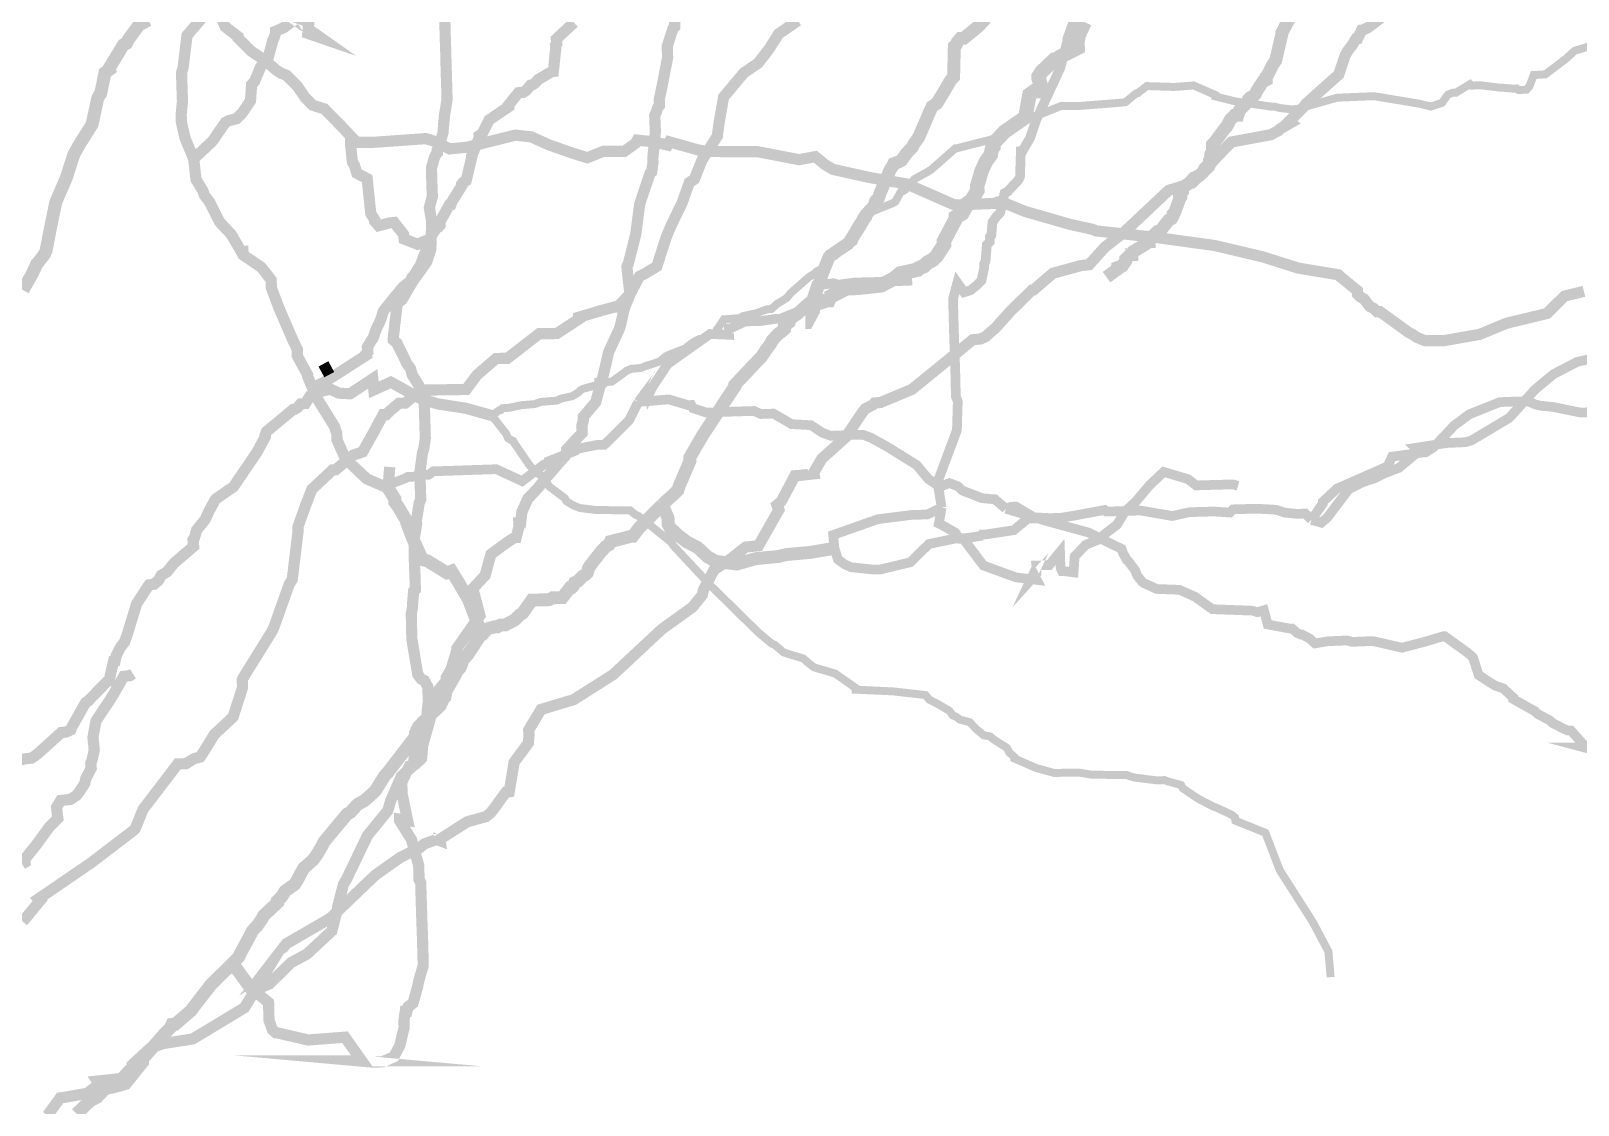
# Model space of a CAD drawing. Extents: x -2418 to 1398, y -3200 to 507.
# Drawn here: x -45.8 to 26.1, y -477 to -427.1 of the extents above; entities that cross this region are included whole.
import ezdxf

# ---------------------------------------------------------------- set-up
doc = ezdxf.new("R2010")
doc.units = 0

msp = doc.modelspace()

# ---------------------------------------------------------------- linework, layer by layer
at = {"color": 4}
for points, const_width in [([(-3.51, -449.25), (-3.7, -448.06), (-2.8, -445.65), (-2.76, -444.31), (-2.85, -444.09), (-2.87, -443.12), (-2.94, -441.04), (-2.98, -439.55), (-2.78, -438.8), (-2.47, -439.24), (-2.17, -439.15), (-1.88, -438.92), (-1.66, -438.69), (-1.53, -438.09), (-1.54, -437.94), (-1.47, -437.79), (-1.41, -437.04), (-1.27, -436.89), (-1.27, -436.67), (-1.2, -436.59), (-1.15, -435.99), (-1, -435.77), (-0.79, -435.54), (-0.59, -434.64), (-0.44, -434.56), (0.06, -434.02), (0.13, -433.87), (0.17, -432.68), (0.25, -432.67), (0.6, -432.07), (0.6, -432.07), (0.88, -431.24), (0.95, -431.09), (2, -428.82), (2.34, -427.54), (2.33, -427.47), (3.09, -425.36)], 0.45), ([(-38.26, -433.04), (-38.66, -432.08), (-38.83, -431.34), (-38.84, -430.97), (-38.78, -430.37), (-38.82, -429.18), (-38.82, -429.03), (-38.75, -428.8), (-38.57, -427.31), (-37.78, -426.39)], 0.52), ([(-38.26, -433.04), (-37.43, -432.26), (-37.36, -432.18), (-36.79, -431.35), (-36.64, -431.27), (-36.27, -431.18), (-35.98, -430.88), (-35.98, -430.88), (-35.62, -430.34), (-35.62, -430.34), (-35.57, -429.6), (-35.43, -429.44), (-35.15, -428.77), (-35.08, -428.69), (-34.79, -428.31), (-34.79, -428.31), (-34.59, -427.56), (-34.52, -427.41), (-34.45, -427.18), (-34.45, -427.11), (-34.08, -426.95), (-34.08, -426.95), (-33.35, -426.4)], 0.52), ([(-35.47, -471.68), (-34.78, -472.25), (-34.76, -473.07), (-34.6, -473.52), (-34.52, -473.59), (-34.44, -473.66), (-34.37, -473.66), (-32.94, -473.99), (-32.94, -473.99), (-31.23, -473.86), (-31.23, -473.86), (-30.45, -474.96), (-30.6, -474.96), (-29.93, -475.02), (-29.85, -475.02), (-29.48, -475), (-29.48, -475), (-28.96, -474.77), (-28.96, -474.77), (-28.68, -474.24), (-28.61, -473.94), (-28.48, -473.41), (-28.49, -473.11), (-28.43, -472.66), (-28.35, -472.66), (-28.29, -472.44), (-28.07, -472.28), (-27.86, -471.53), (-27.8, -471.23), (-27.6, -470.55), (-27.6, -470.33), (-27.63, -469.21), (-27.63, -469.21), (-27.66, -468.39), (-27.67, -468.02), (-27.7, -467.13), (-27.71, -466.68), (-27.79, -466.53), (-27.8, -466.01), (-27.81, -465.86), (-28.14, -464.68), (-28.14, -464.68), (-28.69, -463.8), (-28.69, -463.73), (-28.32, -463.79), (-28.32, -463.79), (-28.58, -462.53), (-28.58, -462.53), (-28.59, -462.01), (-28.52, -461.86), (-28.45, -461.71), (-28.24, -461.26), (-28.02, -461.18), (-28.03, -461.03), (-27.97, -460.43), (-27.82, -460.28), (-27.83, -460.2), (-27.69, -459.6), (-27.62, -459.6), (-27.49, -459.07), (-27.42, -458.92), (-27.42, -458.85), (-27.36, -458.25), (-27.36, -458.18), (-27.38, -457.58), (-27.54, -457.29), (-27.69, -457.22), (-27.85, -457), (-28.12, -455.37), (-28.14, -454.77), (-28.14, -454.55), (-28.15, -454.18), (-28.09, -453.88), (-28.09, -453.73), (-28.04, -453.13), (-27.96, -453.05), (-27.98, -452.38), (-28, -451.94), (-28.02, -450.97), (-28.03, -450.82), (-27.9, -450), (-27.91, -449.85), (-27.78, -449.02), (-27.71, -448.87), (-27.72, -448.58), (-27.75, -447.61), (-27.75, -447.61), (-27.63, -446.71), (-27.56, -446.48), (-27.5, -446.04), (-27.51, -445.59), (-27.55, -444.25), (-27.56, -444.03), (-27.71, -443.81), (-27.79, -443.59), (-28.11, -443.07), (-28.19, -442.78), (-28.35, -442.56), (-28.82, -441.6), (-28.82, -441.6), (-28.98, -441.46), (-28.98, -441.31), (-28.8, -439.74), (-28.58, -439.59), (-28.09, -438.75), (-28.09, -438.75), (-27.44, -437.84), (-27.44, -437.84), (-27.24, -437.24), (-27.24, -437.16), (-27.2, -435.97), (-27.31, -435.31), (-27.31, -435.31), (-27.17, -434.79), (-27.17, -434.79), (-27.19, -434.27), (-27.19, -434.27), (-27.21, -433.6), (-27.21, -433.45), (-27.08, -433), (-27.01, -432.85), (-26.94, -432.77), (-26.94, -432.62), (-26.87, -432.47), (-26.8, -432.24), (-26.73, -432.02), (-26.67, -431.79), (-26.67, -431.72), (-26.61, -431.05), (-26.61, -431.05), (-26.49, -430.3), (-26.5, -429.78), (-26.52, -429.18), (-26.52, -429.18), (-26.54, -428.44), (-26.55, -427.99), (-26.57, -427.47), (-26.58, -427.02), (-26.6, -426.35)], 0.52), ([(-33.35, -426.4), (-32.96, -426.99), (-32.96, -426.99), (-32.35, -427.42), (-32.35, -427.42), (-32.96, -427.21), (-32.96, -427.21), (-32.9, -426.61)], 0.52), ([(-1.46, -426.52), (-1.82, -426.9), (-2.48, -427.44), (-2.63, -427.44), (-2.77, -427.6), (-2.84, -427.75), (-2.92, -427.82), (-2.95, -429.09), (-2.95, -429.24), (-3.09, -429.39), (-3.45, -430), (-3.73, -430.46), (-3.95, -430.61), (-4.02, -430.76), (-4.09, -430.91), (-4.58, -432.05), (-4.8, -432.35), (-4.87, -432.5), (-5.16, -432.81), (-5.37, -433.11), (-5.52, -433.19), (-5.74, -433.27), (-5.81, -433.42), (-5.88, -433.5), (-6.3, -434.48), (-6.37, -434.63), (-6.44, -434.86), (-6.58, -435.01), (-6.65, -435.24), (-6.72, -435.31), (-7.01, -435.62), (-7.16, -435.85), (-7.23, -436), (-7.3, -436.08), (-7.65, -436.68), (-7.8, -436.91), (-7.87, -436.99), (-8.45, -437.38), (-8.53, -437.45), (-8.67, -437.53), (-8.74, -437.61), (-9.02, -438.29), (-9.02, -438.29), (-9.37, -439.34), (-9.51, -439.64), (-9.72, -439.8), (-10.23, -440.26), (-10.38, -440.34), (-10.6, -440.57), (-10.6, -440.64), (-10.81, -440.8), (-10.81, -440.95), (-10.88, -441.02), (-11.1, -441.18), (-11.39, -441.49), (-11.46, -441.64), (-11.68, -441.94), (-11.89, -442.25), (-12.04, -442.4), (-12.11, -442.48), (-12.18, -442.55), (-12.98, -443.4), (-13.05, -443.47), (-13.12, -443.55), (-13.12, -443.62), (-14.62, -445.9), (-15.21, -446.92), (-15.2, -447.07), (-15.62, -448.05), (-15.69, -448.2), (-15.76, -448.43), (-15.9, -448.58), (-16.34, -448.97), (-16.41, -449.05), (-16.49, -449.12)], 0.6), ([(-46.19, -439.14), (-45.76, -438.38), (-45.69, -438.23), (-45.62, -438.08), (-45.55, -437.92), (-45.48, -437.85), (-45.19, -437.47), (-45.12, -437.32), (-44.93, -436.34), (-44.67, -435.07), (-44.18, -433.93), (-43.84, -432.88), (-43.77, -432.73), (-43.55, -432.35), (-42.98, -431.44), (-42.98, -431.44), (-42.72, -430.24), (-42.65, -430.09), (-42.58, -430.01), (-42.38, -429.04), (-42.16, -428.88), (-42.17, -428.81), (-41.53, -427.75), (-41.38, -427.67), (-41.31, -427.52), (-40.81, -426.83), (-40.37, -426.59)], 0.6), ([(-35.47, -471.68), (-34.75, -471.39), (-33.73, -470.39), (-33.73, -470.39), (-33, -470), (-33, -470), (-31.84, -468.92), (-31.84, -468.92), (-31.57, -467.87), (-31.57, -467.8), (-31.3, -466.75), (-31.16, -466.52), (-30.18, -464.48), (-30.18, -464.48), (-29.24, -463.33), (-29.24, -463.33), (-29.11, -462.88), (-28.62, -461.75), (-28.47, -461.6), (-27.74, -460.98), (-27.67, -460.9), (-27.62, -460.3), (-27.62, -460.3), (-27.28, -459.1), (-27.28, -459.1), (-27.23, -458.13), (-27.23, -458.13), (-26.51, -457.29), (-26.52, -457.14), (-26.3, -456.76), (-26.03, -455.86), (-26.03, -455.79), (-25.39, -454.87), (-25.39, -454.87), (-24.96, -454.27), (-25.29, -453.01), (-25.29, -453.01), (-24.72, -452.4), (-24.72, -452.4), (-24.45, -451.42), (-24.45, -451.42), (-23.72, -450.88), (-23.72, -450.88), (-23.35, -450.64), (-23.28, -450.64), (-23.14, -450.11), (-23.15, -449.96), (-23.07, -449.96), (-23.01, -449.44), (-23.01, -449.44), (-22.73, -448.83), (-22.66, -448.76), (-22.23, -448.3), (-22.23, -448.3), (-21.87, -447.84), (-21.79, -447.76), (-21.14, -447), (-21, -446.85), (-20.93, -446.62), (-20.93, -446.55), (-20.57, -446.16), (-20.57, -446.16), (-20.21, -445.78), (-20.22, -445.41), (-20.15, -445.18), (-20.16, -445.03), (-19.58, -444.35), (-19.58, -444.35), (-19.38, -443.59), (-19.38, -443.45), (-19.31, -443.44), (-18.98, -442.02), (-18.49, -440.96), (-18.42, -440.73), (-18.35, -440.43), (-18.29, -440.13), (-18.29, -440.13), (-18.22, -439.91), (-17.94, -439.23), (-17.95, -439.08), (-18.02, -439.08), (-18.12, -438.19), (-18.13, -438.04), (-18.06, -437.89), (-17.72, -436.54), (-17.54, -435.15), (-17.54, -435.15), (-17.06, -433.72), (-16.98, -433.65), (-16.92, -433.2), (-16.93, -433.05), (-16.81, -431.78), (-16.84, -431.03), (-16.77, -430.88), (-16.7, -430.66), (-16.63, -430.58), (-16.63, -430.28), (-16.5, -429.68), (-16.5, -429.68), (-16.24, -428.33), (-16.26, -427.81), (-15.99, -426.98), (-15.91, -426.91), (-15.92, -426.54)], 0.52), ([(-29.23, -448.34), (-30.21, -447.92), (-31.21, -446.98), (-31.6, -446.1), (-31.61, -445.8), (-31.69, -445.58), (-31.7, -445.51), (-32.56, -444.12), (-32.96, -443.16), (-32.96, -443.09), (-33.44, -442.21), (-33.44, -441.91), (-33.68, -441.4), (-33.68, -441.4), (-34.32, -439.92), (-34.4, -439.7), (-34.65, -439.04), (-34.66, -438.67), (-34.66, -438.67), (-34.66, -438.67), (-35.12, -438.08), (-35.12, -438.08), (-35.96, -437.51), (-35.97, -437.36), (-36.04, -437.37), (-36.51, -436.56), (-36.51, -436.56), (-37.05, -435.98), (-37.13, -435.83), (-37.53, -435.03), (-37.6, -434.95), (-37.76, -434.73), (-37.84, -434.51), (-38.15, -434), (-38.26, -433.04)], 0.52), ([(-17.6, -444.34), (-17.03, -443.58), (-17.02, -443.8), (-16.95, -443.65), (-16.24, -442.58), (-16.24, -442.58), (-15.37, -441.96), (-14.27, -441.18), (-14.27, -441.18), (-13.38, -441.22), (-13.38, -441.22), (-13.39, -440.92), (-13.31, -440.92), (-12.65, -440.6), (-12.65, -440.6), (-11.98, -440.58), (-11.91, -440.58), (-11.24, -440.48), (-11.01, -440.47), (-10.2, -440.15), (-10.2, -440.15), (-9.61, -439.98), (-9.54, -439.83), (-9.55, -439.53), (-9.35, -438.93), (-9.27, -438.92), (-8.53, -438.82), (-8.31, -438.89), (-7.56, -438.79), (-7.56, -438.79), (-6.45, -438.76), (-6.45, -438.76), (-5.92, -438.74), (-5.92, -438.74), (-4.88, -438.7), (-4.88, -438.7)], 0.45), ([(13.67, -449.82), (14.13, -449.95), (14.41, -449.71), (15.4, -448.4), (16.06, -448.07), (16.57, -447.9), (17.08, -447.65), (17.3, -447.57), (17.74, -447.4), (18.68, -446.61), (18.52, -446.47), (19.93, -446.25), (20.82, -446.21), (21.12, -446.12), (22.86, -445.08), (24.07, -443.75), (24.93, -443.04), (26.03, -442.47), (26.03, -442.47), (27.36, -442.19)], 0.45), ([(-17.6, -444.34), (-18.02, -445.17), (-18.24, -445.4), (-19.18, -446.33), (-19.55, -446.34), (-20.44, -446.52), (-20.51, -446.6), (-21.76, -447.09), (-21.76, -447.23), (-21.98, -447.24), (-23, -448.02), (-23, -448.02), (-24.21, -447.46), (-24.36, -447.47), (-25.26, -447.5), (-25.56, -447.51), (-26.38, -447.54), (-26.38, -447.54), (-26.75, -447.55), (-26.75, -447.55), (-27.12, -447.56), (-27.34, -447.72), (-27.86, -447.73), (-27.93, -447.81), (-28.01, -447.81), (-28.31, -447.82), (-28.45, -447.9), (-29.34, -448.23), (-29.41, -448.31), (-29.48, -448.38)], 0.45), ([(-0.53, -449.3), (-1.04, -448.86), (-1.11, -448.86), (-1.64, -448.81), (-2.17, -448.6), (-2.54, -448.46), (-2.77, -448.25), (-3.15, -448.11), (-3.15, -448.11), (-3.59, -448.28), (-4.13, -447.92), (-4.13, -447.92), (-4.67, -447.27), (-4.67, -447.27), (-6.04, -446.42), (-6.04, -446.42), (-6.8, -446), (-7.18, -445.86), (-7.33, -445.86), (-8.15, -445.89), (-8.15, -445.89), (-8.37, -445.9), (-8.67, -445.91), (-9.05, -445.77), (-9.05, -445.77), (-9.58, -445.42), (-9.58, -445.42), (-10.48, -445.37), (-10.48, -445.37), (-10.48, -445.37), (-10.48, -445.37), (-11.32, -444.88), (-11.91, -444.9), (-11.91, -444.9), (-12.22, -444.76), (-12.29, -444.76), (-12.44, -444.77), (-12.59, -444.77), (-13.26, -444.79), (-13.56, -444.8), (-14.23, -444.83), (-14.45, -444.83), (-15.06, -444.63), (-15.14, -444.48), (-15.28, -444.49), (-16.19, -444.22), (-17.6, -444.34)], 0.45), ([(13.67, -449.82), (14.2, -449.06), (14.2, -448.98), (14.85, -448.37), (14.85, -448.37), (17.21, -447.33), (17.42, -446.88), (17.42, -446.88), (18.83, -446.69), (18.98, -446.68), (19.34, -446.45), (20.14, -445.61), (20.28, -445.45), (21.01, -444.91), (21.01, -444.91), (22.42, -444.35), (22.79, -444.33), (23.68, -444.31), (23.91, -444.38), (24.06, -444.45), (24.29, -444.51), (24.29, -444.51), (24.88, -444.57), (24.88, -444.57), (26.16, -444.83), (26.16, -444.83), (27.2, -444.8)], 0.45), ([(-29.23, -448.34), (-29.15, -447.36)], 0.52), ([(-3.51, -449.25), (-3.64, -449.99), (-3.49, -450.06), (-2.88, -450.41), (-2.73, -450.63), (-2.65, -450.7), (-2.5, -450.7), (-1.57, -451.94), (-1.19, -452.08), (-0.06, -452.49), (-0.06, -452.49), (0.91, -452.61), (0.91, -452.61), (0.76, -452.32), (0.76, -452.32), (0.62, -452.62), (0.62, -452.62), (0.9, -452.31), (0.9, -452.31), (0.9, -452.02), (0.89, -451.94), (1.49, -451.92), (1.49, -451.92), (1.99, -451.31), (1.99, -451.31), (2, -451.61), (2, -451.68), (2.01, -451.91), (2.02, -452.06), (2.02, -452.06), (2.09, -452.2), (2.17, -452.2), (2.62, -452.26), (2.62, -452.26), (2.67, -451.52), (2.67, -451.52), (3.18, -450.98), (3.18, -450.98), (3.77, -450.74), (3.77, -450.74), (4.13, -450.43), (4.13, -450.43), (4.64, -450.04), (4.64, -450.04), (5, -449.44), (5, -449.44), (5.51, -448.97), (5.51, -448.97), (6.15, -448.21), (6.15, -448.21), (6.81, -447.59), (6.81, -447.59), (7.94, -447.93), (7.94, -447.93), (8.32, -448.22), (8.54, -448.21), (10.03, -448.17), (10.03, -448.17), (10.26, -448.24), (10.26, -448.24)], 0.45), ([(-24.89, -455.11), (-25.49, -453.52), (-25.96, -452.72), (-26.28, -452.2), (-26.5, -452.28), (-27.18, -451.86), (-27.41, -451.72), (-27.71, -451.65), (-27.71, -451.5), (-28.11, -450.62), (-28.36, -449.96), (-28.36, -449.88), (-28.75, -449.22), (-28.91, -449), (-28.91, -448.85), (-29.23, -448.34), (-29.23, -448.34)], 0.6), ([(-16.49, -449.12), (-17.57, -450.2), (-17.86, -450.58), (-17.93, -450.58), (-18.9, -450.83), (-18.97, -450.98), (-19.11, -451.06), (-19.33, -451.29), (-19.69, -451.75), (-19.91, -452.05), (-19.97, -452.28), (-20.05, -452.36), (-20.19, -452.44), (-20.41, -452.67), (-20.56, -452.74), (-20.63, -452.9), (-20.7, -452.97), (-20.77, -452.97), (-21.13, -453.43), (-21.58, -453.44), (-21.73, -453.52), (-21.8, -453.53), (-22.55, -453.55), (-22.98, -454.16), (-23.12, -454.24), (-23.27, -454.39), (-23.34, -454.47), (-23.63, -454.62), (-23.78, -454.7), (-24.01, -454.71), (-24.15, -454.79), (-24.3, -454.79), (-24.6, -454.88), (-24.67, -454.95), (-24.81, -455.11), (-24.89, -455.11)], 0.6), ([(-16.49, -449.12), (-16.22, -449.73), (-16.21, -450.03), (-16.13, -450.18), (-15.75, -450.54), (-15.37, -450.83), (-14.84, -451.11), (-14.84, -451.11), (-14.38, -451.54), (-14, -451.75), (-13.02, -451.87), (-13.02, -451.87), (-12.14, -451.62), (-11.09, -451.52), (-10.72, -451.43), (-9.61, -451.33), (-8.49, -451.14), (-8.49, -451.14)], 0.6), ([(-8.49, -451.14), (-8.55, -450.52), (-6.48, -449.79), (-6.48, -449.79), (-4.92, -449.59), (-4.92, -449.59), (-4.18, -449.57), (-4.18, -449.57), (-3.51, -449.25), (-3.51, -449.25)], 0.45), ([(1.6, -449.74), (0.78, -449.7), (-0.06, -449.2), (-0.28, -449.21), (-0.53, -449.3)], 0.45), ([(-0.53, -449.3), (1.43, -449.89), (1.43, -449.89), (3.32, -450.41), (3.32, -450.41), (4.85, -451.17), (4.93, -451.39), (5.09, -451.68), (5.17, -451.75), (5.49, -452.18), (5.57, -452.4), (5.8, -452.69), (5.88, -452.76), (6.49, -453.03), (6.49, -453.03), (7.54, -453.07), (7.54, -453.07), (8.3, -453.41), (8.38, -453.48), (9.07, -453.97), (10.94, -454.04), (11.16, -454.11), (11.16, -454.11), (11.46, -454.02), (11.46, -454.02), (11.64, -454.68), (11.64, -454.68), (12.61, -454.86), (12.76, -454.86), (13, -455.07), (13.15, -455.14), (13.22, -455.14), (13.6, -455.34), (13.76, -455.49), (13.84, -455.56), (14.43, -455.46), (14.43, -455.46), (14.95, -455.44), (15.32, -455.42), (15.55, -455.49), (16, -455.47), (16, -455.47), (16.52, -455.45), (16.52, -455.45), (17.88, -455.76), (17.88, -455.76), (18.91, -455.49), (19.79, -455.23), (19.87, -455.23), (20.95, -456.01), (21.18, -456.22), (21.44, -457.03), (21.44, -457.03), (21.97, -457.38), (22.2, -457.52), (22.58, -457.65), (22.66, -457.72), (22.97, -458.01), (23.05, -458.08), (23.05, -458.15), (24.05, -458.71), (24.12, -458.78), (24.2, -458.85), (24.73, -459.13), (24.89, -459.27), (25.42, -459.54), (25.58, -459.61), (25.65, -459.61), (25.73, -459.61), (26.43, -460.4), (26.36, -460.4), (27.34, -460.66)], 0.45), ([(1.6, -449.74), (1.76, -449.72), (2.06, -449.72), (2.65, -449.62), (4.06, -449.36), (4.14, -449.43), (4.29, -449.43), (5.55, -449.39), (5.7, -449.38), (7.2, -449.64), (7.2, -449.64), (8.02, -449.46), (8.09, -449.46), (9.14, -449.43), (9.14, -449.43), (9.88, -449.48), (10.03, -449.33), (11.15, -449.3), (11.15, -449.3), (12.04, -449.35), (12.42, -449.48), (13.02, -449.54), (13.24, -449.53), (13.24, -449.53), (13.39, -449.53), (13.67, -449.82)], 0.45), ([(-8.49, -451.14), (-8.33, -451.66), (-8.02, -451.88), (-7.72, -452.02), (-6.67, -452.13), (-6.38, -452.13), (-6.01, -452.04), (-4.97, -451.79), (-4.97, -451.79), (-4.1, -450.94), (-4.1, -450.94), (-2.84, -450.68), (-2.32, -450.66), (-1.72, -450.57), (-1.65, -450.5), (-1.43, -450.49), (-0.16, -450.3), (-0.16, -450.3), (0.49, -449.76), (1.6, -449.74)], 0.45), ([(-24.89, -455.11), (-25.53, -456.09), (-25.75, -456.32), (-25.82, -456.55), (-25.89, -456.7), (-26.03, -456.85), (-26.1, -457.01), (-26.53, -457.76), (-26.59, -458.06), (-26.66, -458.14), (-26.8, -458.44), (-26.88, -458.52), (-27.6, -459.21), (-27.82, -459.44), (-27.96, -459.74), (-27.96, -459.89), (-29.25, -461.57), (-29.39, -461.72), (-29.82, -462.41), (-29.89, -462.48), (-30.33, -462.87), (-30.62, -463.03), (-30.7, -463.1), (-30.98, -463.41), (-31.13, -463.49), (-32.21, -464.79), (-32.28, -464.94), (-32.5, -465.32), (-32.71, -465.62), (-33.15, -466.01), (-33.36, -466.39), (-33.43, -466.54), (-33.57, -466.76), (-34.01, -467.07), (-34.15, -467.3), (-34.3, -467.46), (-34.37, -467.53), (-34.37, -467.61), (-35.02, -468.22), (-35.09, -468.37), (-35.31, -468.68), (-35.38, -468.75), (-35.52, -468.91), (-36.09, -469.97), (-36.16, -470.12), (-36.23, -470.2), (-36.3, -470.27), (-36.45, -470.43)], 0.6), ([(-36.45, -470.43), (-37.46, -471.42), (-37.46, -471.42), (-38.4, -472.64), (-38.4, -472.64), (-39.12, -473.26), (-39.27, -473.27), (-39.34, -473.42), (-39.49, -473.57), (-39.63, -473.72), (-39.7, -473.8), (-40.5, -474.72), (-40.57, -474.79), (-40.64, -474.95), (-40.64, -475.02), (-41.43, -476.01), (-41.73, -476.1), (-42.39, -476.26), (-42.46, -476.34), (-42.75, -476.65), (-42.9, -476.73), (-43.05, -476.8), (-43.7, -477.42)], 0.6), ([(-36.45, -470.43), (-35.54, -471.68), (-35.47, -471.68)], 0.6)]:
    msp.add_lwpolyline(points, dxfattribs=dict(at, const_width=const_width))
at = {"color": 10, "const_width": 0.6}
msp.add_lwpolyline([(13.31, -425.25), (12.29, -427.2), (12.29, -427.27), (12.01, -428.47), (11.86, -428.69), (11.64, -429.14), (11.57, -429.22), (11.57, -429.37), (11.42, -429.44), (11.13, -429.89), (11.06, -430.04), (10.98, -430.12), (10.84, -430.19), (10.76, -430.27), (10.76, -430.34), (10.32, -430.8), (10.25, -431.02), (10.1, -431.02), (10.1, -431.02), (9.88, -431.25), (9.81, -431.4), (9.73, -431.55), (9.66, -431.62), (9.15, -432.3), (9.07, -432.38), (9.08, -432.67), (9, -432.82), (9, -432.97), (8.93, -433.12), (8.93, -433.27), (8.79, -433.42), (8.71, -433.5), (8.64, -433.65), (8.49, -433.8), (8.34, -433.87), (8.27, -433.95), (8.2, -433.95), (7.98, -434.18), (7.75, -434.33), (7.68, -434.4), (7.68, -434.48), (7.68, -434.55), (7.61, -434.63), (7.61, -434.78), (7.54, -434.85), (7.54, -434.93), (7.32, -435.52), (7.25, -435.6), (7.25, -435.67), (7.25, -435.67), (7.17, -435.82), (7.03, -435.9), (6.73, -436.28), (6.66, -436.35), (6.59, -436.43), (6.51, -436.43), (6.36, -436.58), (6.14, -436.73), (6.14, -436.88), (6.07, -436.88), (6.07, -436.88), (5.92, -436.96), (5.92, -437.03), (5.55, -437.26), (5.4, -437.34), (5.33, -437.41), (5.33, -437.49), (5.26, -437.49), (5.18, -437.56), (5.11, -437.64), (5.04, -437.71), (5.04, -437.79), (5.04, -437.79), (4.89, -438.01), (4.67, -438.09), (4.67, -438.16), (4.15, -438.54), (4.15, -438.54)], dxfattribs=at)
at = {"color": 90}
for points, const_width in [([(-45.05, -477.49), (-44.46, -476.68), (-44.24, -476.65), (-43.21, -476.47), (-43.21, -476.47), (-42.65, -476.04), (-42.74, -475.9), (-42.37, -475.86), (-41.63, -475.78), (-41.09, -475.2), (-41.1, -475.13), (-40.28, -474.37), (-39.7, -474.16), (-38.3, -473.94), (-35.9, -472.49), (-35.9, -472.49), (-34.88, -470.81), (-35.02, -470.9), (-33.96, -469.52), (-31.91, -468.33), (-31.91, -468.33), (-30.34, -466.82), (-30.34, -466.82), (-29.8, -466.31), (-29.8, -466.31), (-28.68, -465.52), (-27.75, -465.05), (-27.55, -464.88), (-26.97, -464.67), (-26.81, -464.73), (-26.82, -464.66), (-25.55, -463.85), (-24.68, -463.61), (-24.47, -463.44), (-24.34, -463.28), (-23.75, -462.47), (-23.6, -462.45), (-23.37, -461.08), (-22.71, -460.19), (-22.68, -459.81), (-22.7, -459.59), (-22.12, -458.63), (-20.6, -458.17), (-18.77, -457.01), (-16.51, -454.9), (-15.09, -453.88), (-14.63, -453.31), (-14.58, -453.08), (-14.08, -452.13), (-14.08, -452.13), (-13.37, -451.68), (-13.37, -451.68), (-12.61, -451.08), (-12.39, -451.06), (-12.02, -451.02), (-12.02, -451.02), (-11.07, -449.35), (-11.16, -449.13), (-10.96, -448.96), (-10.33, -447.77), (-10.18, -447.76), (-9.44, -447.68), (-9.45, -447.61), (-9.07, -446.97), (-9.07, -446.97), (-7.83, -445.86), (-7.84, -445.79), (-7.19, -444.82), (-7.06, -444.66), (-6.7, -444.47), (-6.63, -444.39), (-6.34, -444.36), (-4.9, -443.76), (-4.9, -443.76), (-3.52, -442.64), (-3.31, -442.47), (-3.31, -442.47), (-2.07, -441.45), (-2.07, -441.45), (-1.7, -441.41), (-1.48, -441.31), (-1, -440.89), (-1, -440.89), (-0.4, -440.22), (-0.33, -440.14), (0.69, -439.14), (0.76, -439.13), (1.66, -438.36), (1.66, -438.36), (2.97, -438), (3.34, -437.96), (4.08, -437.14), (4.08, -437.14), (4.98, -436.44), (4.98, -436.44), (6.14, -435.35), (6.14, -435.35), (7.03, -434.51), (8.12, -434.17), (8.12, -434.17), (8.94, -433.41), (9, -433.25), (9.95, -432.26), (9.95, -432.26), (11.78, -431.92), (12.14, -431.73), (12.21, -431.65), (12.7, -431.37), (12.62, -431.31), (13.3, -430.64), (13.43, -430.47), (14.94, -429.12), (14.94, -429.12), (15.23, -428.26), (15.35, -428.03), (15.55, -427.78), (15.74, -427.46), (15.82, -427.45), (16, -427.06), (16.08, -427.05), (16.29, -426.95), (17.54, -426)], 0.52), ([(-30.68, -432.28), (-31.52, -431.4), (-31.52, -431.4), (-32.19, -430.72), (-32.73, -430.55), (-32.73, -430.55), (-33.07, -430.21), (-33.07, -430.21), (-33.44, -429.67), (-33.96, -429.15), (-34.19, -429.07), (-34.41, -428.93), (-34.41, -428.93), (-34.93, -428.48), (-34.93, -428.48), (-35.6, -428.03), (-35.6, -428.03), (-36.2, -427.43), (-36.2, -427.36), (-36.79, -426.91), (-36.79, -426.91), (-37.02, -426.39)], 0.52), ([(-46.2, -468.49), (-45.39, -467.51), (-45.47, -467.43), (-43.03, -465.76), (-43.03, -465.76), (-41.04, -464.24), (-40.97, -464.16), (-40.61, -463.27), (-40.61, -463.27), (-39.51, -461.83), (-39.51, -461.83), (-39, -461.16), (-38.62, -461.15), (-38.25, -460.92), (-37.96, -460.84), (-37.81, -460.62), (-37.3, -459.79), (-37.3, -459.79), (-36.57, -459.11), (-36.42, -458.96), (-36.35, -458.73), (-35.99, -457.61), (-36, -457.24), (-35.92, -457.09), (-34.61, -454.98), (-34.54, -454.83), (-33.82, -452.81), (-33.68, -452.59), (-33.41, -450.35), (-33.41, -450.13), (-33.06, -449.15), (-33.06, -449.15), (-32.77, -448.4), (-32.77, -448.4), (-31.81, -447.5), (-31.66, -447.49), (-30.85, -446.81), (-30.85, -446.81), (-30.41, -446.66), (-30.41, -446.66), (-29.9, -445.75), (-29.9, -445.75), (-29.46, -444.93), (-29.31, -444.93), (-29.17, -444.78), (-28.72, -444.4), (-28.43, -444.39), (-27.69, -443.79), (-27.69, -443.79), (-25.6, -443.76), (-25.6, -443.76), (-25.09, -443.08), (-24.21, -442.32), (-24.21, -442.32), (-23.68, -442.31), (-23.68, -442.31), (-22.21, -441.17), (-22.13, -441.17), (-21.39, -441.16), (-21.39, -441.16), (-20.35, -440.48), (-20.36, -440.4), (-19.32, -440.09), (-19.32, -440.09), (-18.72, -439.93), (-18.57, -439.93), (-18.06, -439.4), (-17.98, -439.32), (-17.55, -438.5), (-17.25, -438.35), (-16.74, -438.04), (-16.74, -438.04), (-16.31, -436.69), (-16.31, -436.69), (-16.09, -436.17), (-15.73, -435.42), (-15.66, -435.27), (-15.58, -435.12), (-15.23, -434.14), (-15, -433.99), (-14.64, -433.09), (-14.64, -433.09), (-13.92, -431.97), (-13.92, -431.89), (-13.85, -431.37), (-13.85, -431.37), (-13.64, -430.17), (-13.64, -430.17), (-12.69, -429.04), (-12.69, -429.04), (-12.03, -428.59), (-12.03, -428.59), (-11.51, -427.91), (-11.51, -427.91), (-11.08, -427.23), (-11.08, -427.23), (-10.19, -426.62)], 0.52), ([(-20.59, -426.71), (-21.41, -427.47), (-21.39, -427.69), (-21.45, -427.77), (-21.44, -427.92), (-21.55, -428.98), (-21.63, -428.99), (-22.26, -429.36), (-22.33, -429.44), (-22.4, -429.52), (-22.54, -429.61), (-22.61, -429.62), (-22.81, -429.86), (-22.95, -429.95), (-23.17, -429.97), (-23.24, -430.06), (-23.31, -430.14), (-23.64, -430.55), (-23.63, -430.62), (-24.54, -431.24), (-24.85, -431.87), (-24.99, -431.96), (-24.98, -432.03), (-25.34, -432.9), (-25.34, -432.97), (-25.6, -434.05), (-25.74, -434.13), (-25.81, -434.22), (-25.8, -434.29), (-26.25, -435.01), (-26.31, -435.17), (-26.38, -435.18), (-26.82, -435.97), (-26.81, -436.12), (-26.88, -436.2), (-26.95, -436.21), (-27.21, -436.61), (-27.27, -436.76)], 0.52), ([(-24.41, -444.97), (-24.05, -444.72), (-23.98, -444.71), (-23.91, -444.63), (-23.61, -444.61), (-23.03, -444.49), (-22.43, -444.44), (-22.14, -444.34), (-21.69, -444.3), (-21.4, -444.28), (-21.18, -444.18), (-20.67, -444.07), (-20.52, -443.98), (-20.38, -443.89), (-20.31, -443.81), (-20.17, -443.73), (-19.36, -443.51), (-19.22, -443.5), (-19.07, -443.41), (-18.85, -443.4), (-18.71, -443.31), (-18.14, -442.89), (-17.93, -442.8), (-17.48, -442.76), (-17.26, -442.67), (-16.9, -442.56), (-16.61, -442.46), (-16.33, -442.22), (-16.11, -442.12), (-15.39, -441.84), (-15.32, -441.76), (-14.97, -441.51), (-14.75, -441.41), (-14.67, -441.41), (-14.46, -441.32), (-14.24, -441.22), (-14.02, -441.13), (-13.96, -440.98), (-13.89, -440.9), (-13.63, -440.5), (-13.48, -440.49), (-12.88, -440.44), (-12.74, -440.35), (-12.23, -440.24), (-12.15, -440.23), (-11.64, -440.04), (-11.57, -440.03), (-11.42, -440.02), (-11.14, -439.77), (-11, -439.69), (-10.71, -439.51), (-10.58, -439.35), (-10.51, -439.27), (-9.67, -438.53), (-9.39, -438.36), (-9.32, -438.28), (-8.96, -438.1), (-8.59, -437.58), (-7.6, -436.9), (-7.54, -436.75), (-7.14, -436.12), (-7.01, -435.88), (-6.94, -435.8), (-6.88, -435.65), (-6.74, -435.49), (-5.8, -435.11), (-5.66, -435.03), (-5.4, -434.56), (-5.33, -434.55), (-5.18, -434.46), (-4.77, -433.98), (-4.13, -433.63), (-3.99, -433.54), (-2.87, -432.55), (-2.8, -432.55), (-1.04, -432.1), (-1.04, -432.1), (-0.9, -431.94), (-0.48, -431.61), (-0.34, -431.52), (0.45, -431.09), (0.82, -431.05), (1.11, -430.96), (2.05, -430.58), (2.95, -430.58), (2.95, -430.58), (4.22, -430.48), (4.22, -430.48), (4.96, -430.42), (5.03, -430.41), (5.52, -430), (5.6, -429.99), (6.02, -429.66), (7.29, -429.7), (7.29, -429.7), (7.96, -429.65), (8.19, -429.63), (9.2, -430.07), (9.2, -430.14), (10.12, -430.37), (11.83, -430.62), (11.98, -430.62), (12.2, -430.68), (12.73, -430.74), (12.95, -430.73), (13.02, -430.72), (14.87, -430.2), (14.87, -430.2), (16.58, -430.13), (16.58, -430.13), (18.69, -430.48), (19.22, -430.61), (19.22, -430.61), (19.73, -430.44), (19.73, -430.44), (20.01, -430.06), (20.23, -429.97), (20.38, -429.97), (21.04, -429.57), (21.11, -429.64), (21.49, -429.62), (22.39, -429.73), (22.46, -429.73), (23.06, -429.78), (23.21, -429.77), (23.29, -429.84), (23.36, -429.84), (23.66, -429.83), (23.8, -429.67), (24, -429.14), (24.15, -429.14), (24.45, -429.12), (24.53, -429.12), (25.47, -428.41), (25.47, -428.41), (25.9, -428.02), (25.9, -428.02), (27.89, -427.41)], 0.37), ([(-30.68, -432.28), (-29.85, -432.27), (-29.85, -432.27), (-27.47, -432.1), (-27.47, -432.1), (-26.93, -432.27), (-26.61, -432.46), (-26.37, -432.58), (-25.56, -432.5), (-23.32, -431.94), (-22.58, -432.02), (-21.76, -432.39), (-20.71, -432.76), (-20.71, -432.76), (-19.97, -432.99), (-19.22, -432.69), (-18.85, -432.69), (-18.25, -432.69), (-17.73, -432.32), (-17.65, -432.17), (-16.91, -432.25), (-16.24, -432.4), (-16.16, -432.25), (-14.82, -432.63), (-14.37, -432.7), (-12.81, -432.71), (-12.06, -432.71), (-10.13, -433.08), (-9.38, -432.94), (-8.93, -433.31), (-8.56, -433.53), (-6.85, -433.91), (-5.13, -434.21), (-2.9, -435.19), (-1.03, -435.11), (-0.88, -435.04), (-0.73, -435.04), (0.38, -435.49), (2.47, -436.09), (3.51, -436.32), (3.66, -436.39), (6.42, -436.69), (9.18, -437.07), (11.42, -437.6), (13.06, -438.12), (14.92, -438.43), (14.99, -438.5), (15.81, -439.17), (15.81, -439.32), (15.96, -439.47), (16.11, -439.55), (16.33, -439.84), (16.41, -439.92), (16.56, -439.99), (16.71, -440.14), (16.85, -440.14), (18.19, -441.11), (18.34, -441.19), (18.57, -441.34), (18.94, -441.49), (19.16, -441.49), (19.83, -441.49), (21.48, -441.2), (22.74, -440.68), (24.61, -440.23), (25.43, -439.42), (26.33, -439.2)], 0.52), ([(-27.27, -436.76), (-27.86, -437.01), (-28.48, -436.77), (-28.51, -436.55), (-28.94, -436), (-28.94, -436), (-29.16, -436.02), (-29.16, -436.02), (-29.67, -436.15), (-29.85, -435.94), (-29.85, -435.87), (-30.03, -435.59), (-30.07, -435.22), (-30.1, -434.92), (-30.14, -434.55), (-30.17, -434.25), (-30.2, -433.96), (-30.68, -433.71), (-30.68, -433.71), (-30.79, -433.34), (-30.88, -433.2), (-30.9, -433.06), (-30.97, -432.39), (-30.97, -432.31), (-30.68, -432.28), (-30.68, -432.28)], 0.52), ([(-27.27, -436.76), (-27.68, -437.86), (-27.74, -438.01), (-27.8, -438.09), (-27.99, -438.41), (-28.06, -438.49), (-28.13, -438.58), (-28.19, -438.73), (-28.53, -438.99), (-28.6, -439.08), (-28.67, -439.16), (-28.73, -439.24), (-28.8, -439.32), (-28.87, -439.4), (-29.2, -439.81), (-29.26, -439.89), (-29.33, -439.97), (-29.4, -440.06), (-29.46, -440.14), (-29.52, -440.37), (-29.57, -440.52), (-29.76, -440.92), (-29.82, -441.07), (-29.93, -441.39), (-30, -441.47), (-30.13, -441.7), (-30.19, -441.79), (-30.17, -442.01), (-30.24, -442.09), (-30.23, -442.16), (-31.77, -443.15), (-31.96, -443.07)], 0.52), ([(-31.96, -443.07), (-32.23, -442.57)], 0.52), ([(-32.79, -443.96), (-31.91, -443.74), (-31.52, -443.93), (-30.99, -443.96), (-29.94, -443.26), (-29.89, -443.78), (-29.1, -443.42), (-29.1, -443.42), (-27.69, -444.2), (-27.69, -444.2), (-26.92, -444.43), (-25.63, -444.63), (-24.41, -444.97)], 0.52), ([(-31.96, -443.07), (-31.92, -443.24), (-32.2, -443.42), (-32.41, -443.52), (-32.79, -443.96)], 0.52), ([(-32.79, -443.96), (-33.07, -444.41), (-33.29, -444.43), (-33.42, -444.59), (-33.56, -444.68), (-33.64, -444.69), (-34.88, -445.72), (-34.94, -445.88), (-34.93, -445.95), (-35.31, -446.66), (-35.31, -446.66), (-36.41, -448.28), (-37.22, -448.84), (-37.29, -448.93), (-37.41, -449.16), (-37.54, -449.4), (-37.72, -449.79), (-37.79, -449.88), (-38.12, -450.29), (-38.23, -450.67), (-38.29, -450.75), (-38.26, -451.05), (-39.16, -451.82), (-39.23, -451.9), (-39.49, -452.23), (-39.77, -452.4), (-39.9, -452.64), (-40.1, -452.81), (-40.33, -452.84), (-40.39, -452.92), (-40.91, -453.72), (-41.36, -455.19), (-41.42, -455.35), (-41.47, -455.5), (-41.67, -455.75), (-41.86, -456.14), (-41.91, -456.37), (-41.98, -456.38), (-42.14, -457.07), (-42.19, -457.3), (-42.26, -457.31), (-43.07, -458.14), (-43.14, -458.22), (-43.28, -458.31), (-43.91, -459.43), (-43.97, -459.58), (-44.19, -459.68), (-44.41, -459.7), (-44.41, -459.7), (-45.44, -460.63), (-45.65, -460.8), (-45.79, -460.89), (-46.08, -460.92), (-46.08, -460.92), (-46.59, -461.05)], 0.52), ([(-24.41, -444.97), (-23.74, -445.82), (-23.65, -446.03), (-23.41, -446.16), (-23.33, -446.3), (-22.65, -447.29), (-22.32, -447.64), (-22.08, -447.77), (-21.83, -448.12), (-21.74, -448.27), (-21.02, -448.81), (-20.94, -448.95), (-20.62, -449.15), (-20.31, -449.27), (-19.56, -449.36), (-17.98, -449.38), (-17.9, -449.45), (-17.74, -449.58), (-17.59, -449.64), (-16.07, -450.86), (-15.98, -451.01), (-14.17, -452.95), (-14.09, -453.02), (-12.06, -455.02), (-12.06, -455.02), (-11.42, -455.56), (-11.26, -455.63), (-10.86, -455.97), (-10.7, -456.03), (-9.94, -456.26), (-9.7, -456.47), (-9.45, -456.67), (-8.46, -456.96), (-8.46, -456.96), (-7.5, -457.63), (-7.5, -457.71), (-5.77, -457.79), (-5.77, -457.79), (-4.26, -457.96), (-4.09, -458.17), (-3.7, -458.37), (-3.15, -458.69), (-2.99, -458.91), (-2.83, -458.97), (-2.67, -459.1), (-2.21, -459.22), (-1.88, -459.56), (-1.56, -459.83), (-1.26, -459.88), (-1.1, -460.02), (-0.47, -460.42), (-0.37, -460.63), (-0.13, -460.84), (-0.13, -460.91), (0.88, -461.35), (0.88, -461.35), (1.72, -461.58), (2.85, -461.56), (2.85, -461.56), (3.45, -461.66), (3.45, -461.66), (5.1, -461.68), (5.25, -461.74), (5.48, -461.8), (6.54, -461.93), (6.84, -461.91), (6.99, -461.97), (7.61, -462.14), (7.69, -462.29), (8.17, -462.62), (8.49, -462.82), (9.11, -463.14), (9.27, -463.2), (9.96, -463.52), (10.13, -463.66), (10.14, -463.8), (11.53, -464.36), (11.53, -464.36), (12.2, -466.1), (12.2, -466.1), (13.74, -468.52), (14.46, -469.88), (14.46, -469.88), (14.55, -470.92), (14.56, -471.07)], 0.37), ([(-46.23, -465.81), (-46.09, -465.73), (-46.1, -465.58), (-45.57, -464.92), (-45.57, -464.92), (-44.98, -464.11), (-44.98, -464.11), (-44.57, -463.7), (-44.57, -463.7), (-44.63, -463.18), (-44.63, -463.18), (-44.44, -462.86), (-44.44, -462.86), (-43.99, -462.81), (-43.99, -462.81), (-43.71, -462.63), (-43.58, -462.47), (-43.32, -462.07), (-43.27, -461.84), (-43.02, -461.36), (-43.04, -461.14), (-42.98, -460.98), (-42.88, -460.52), (-42.9, -460.3), (-42.94, -459.93), (-42.94, -459.93), (-42.8, -459.17), (-42.8, -459.17), (-42.54, -458.77), (-42.54, -458.77), (-42.21, -458.28), (-42.21, -458.28), (-41.96, -457.88), (-41.96, -457.88), (-41.51, -457.09), (-41.22, -457.06), (-41.08, -456.97)], 0.52)]:
    msp.add_lwpolyline(points, dxfattribs=dict(at, const_width=const_width))
at = {"color": 5, "const_width": 0.67}
msp.add_lwpolyline([(3.14, -426.69), (3.07, -426.84), (2.86, -427.29), (2.8, -427.6), (2.81, -427.89), (2, -428.29), (1.78, -428.45), (1.71, -428.45), (1.13, -429), (0.99, -429.22), (0.99, -429.3), (1.16, -429.81), (1.09, -429.89), (0.79, -429.9), (0.57, -430.06), (0.38, -431.11), (-0.6, -431.79), (-0.6, -431.79), (-1.1, -432.33), (-1.1, -432.48), (-1.17, -432.56), (-1.17, -432.56), (-1.23, -432.86), (-1.45, -433.16), (-1.59, -433.47), (-1.66, -433.62), (-1.79, -434.07), (-1.86, -434.3), (-1.85, -434.52), (-2.13, -434.98), (-2.35, -435.13), (-2.35, -435.21), (-2.56, -435.59), (-2.7, -435.67), (-2.85, -435.75), (-2.85, -435.82), (-3.41, -436.88), (-3.4, -437.03), (-3.75, -437.57), (-3.83, -437.64), (-3.9, -437.72), (-4.19, -437.88), (-4.34, -438.03), (-4.56, -438.12), (-4.63, -438.19), (-5.44, -438.37), (-5.73, -438.61), (-6.32, -438.92), (-6.32, -438.92), (-6.32, -438.92), (-6.32, -438.92), (-7.43, -439.04), (-7.43, -439.04), (-7.88, -439.05), (-8.1, -439.14), (-8.39, -439.3), (-8.54, -439.37), (-8.69, -439.45), (-8.76, -439.61), (-8.83, -439.61), (-9.35, -439.78), (-9.49, -439.93), (-9.49, -440.08), (-9.77, -440.61), (-9.84, -440.61)], dxfattribs=at)

doc.saveas('drawing.dxf')
